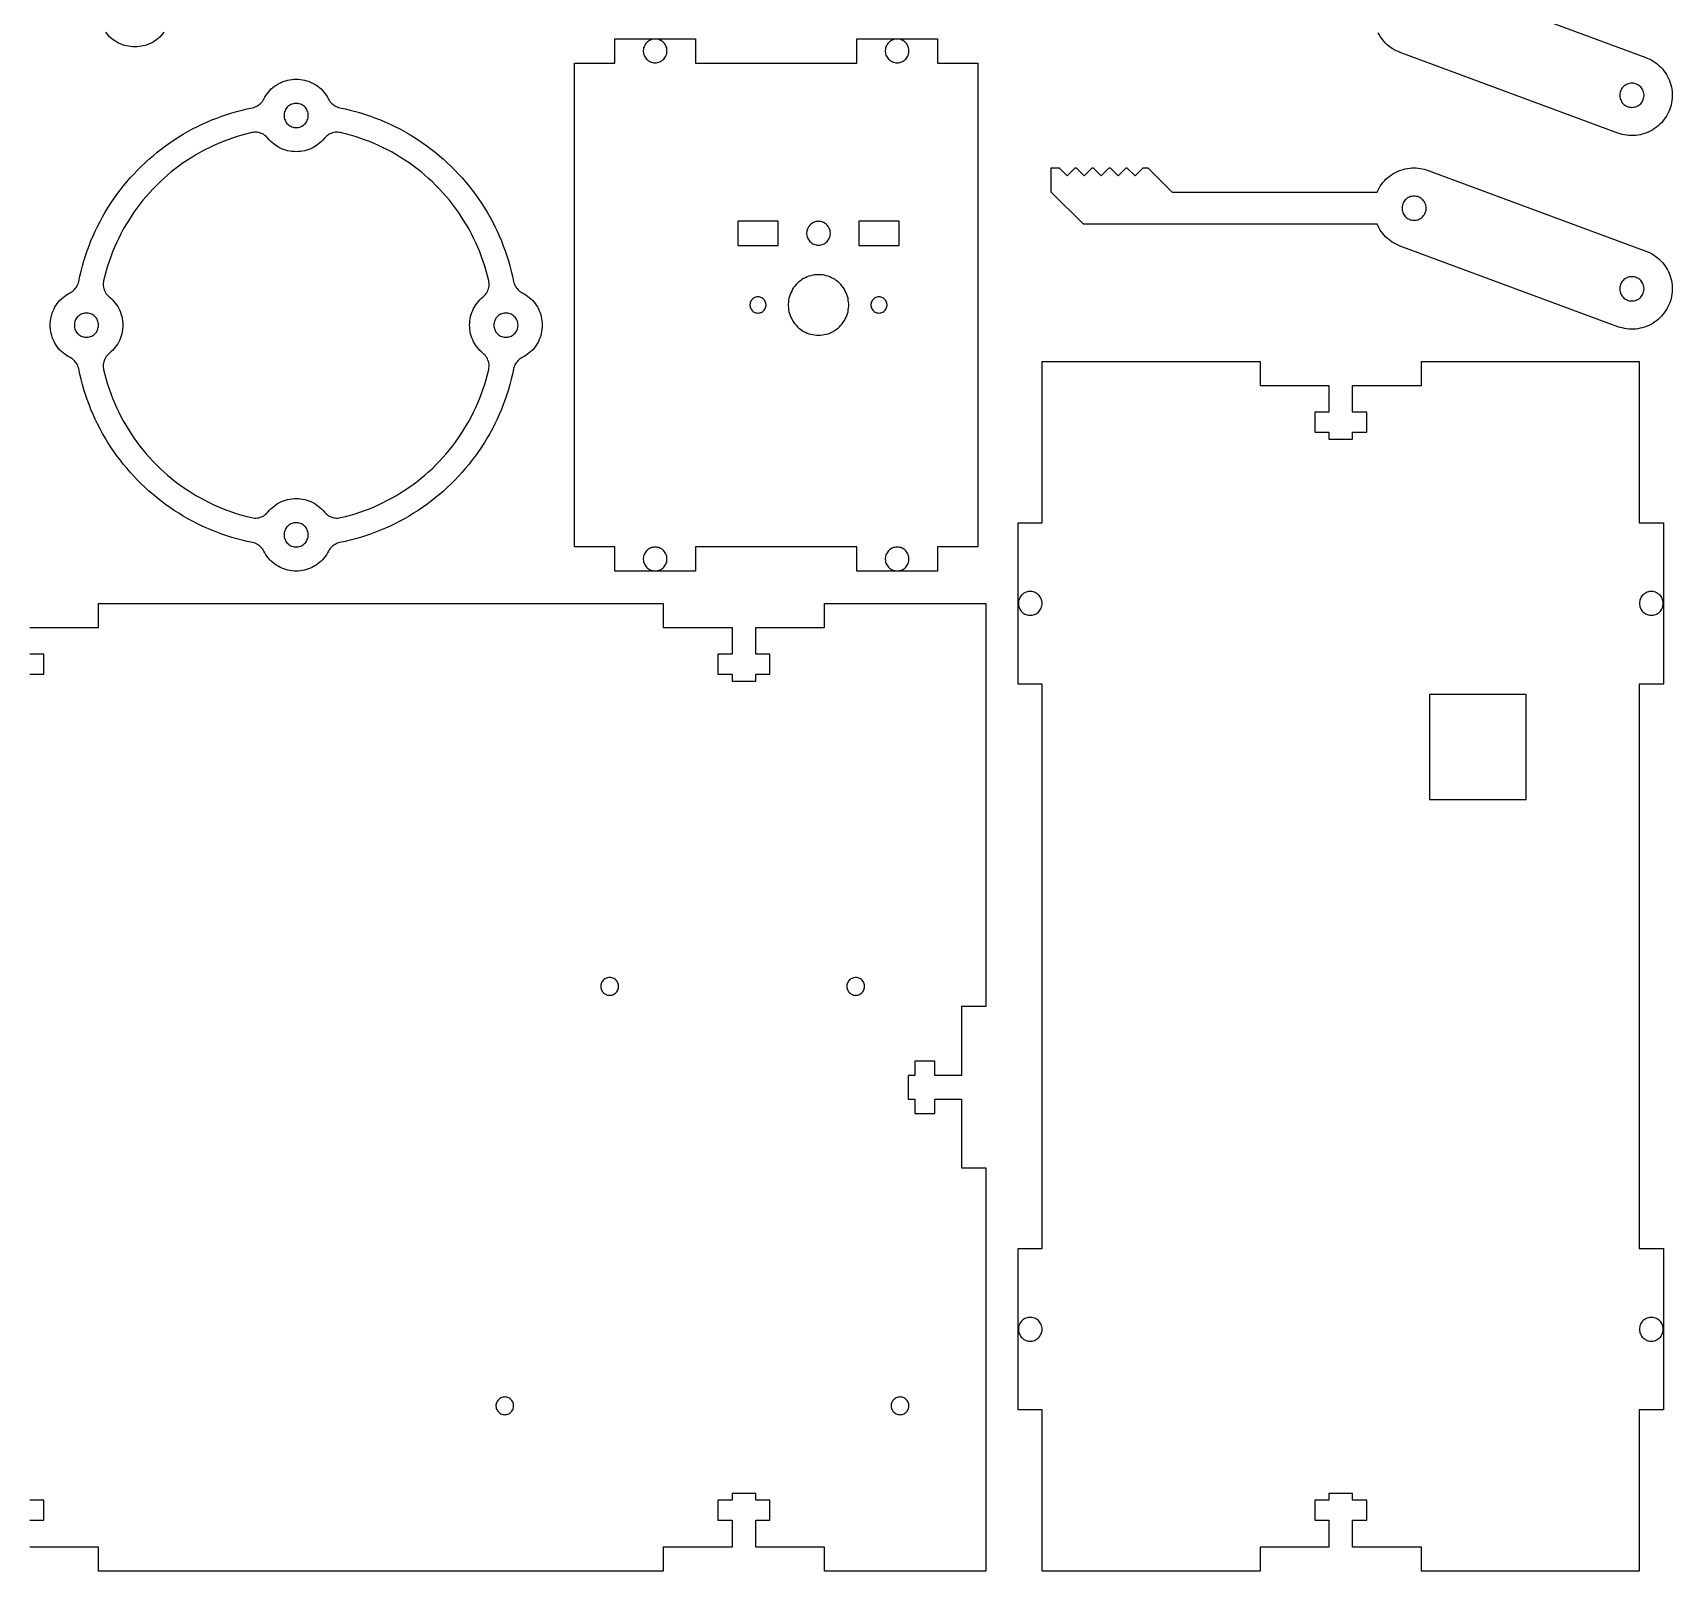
# Model space of a CAD drawing. Header units: millimetres. Extents: x 2 to 391, y 2 to 393.
# Drawn here: x 187.8 to 391.1, y 2 to 192.7 of the extents above; entities that cross this region are included whole.
import ezdxf

# ---------------------------------------------------------------- set-up
doc = ezdxf.new("R2010")
doc.units = ezdxf.units.MM
doc.layers.add('CORTE', color=7, linetype='Continuous')

msp = doc.modelspace()

# ---------------------------------------------------------------- linework, layer by layer
at = {"layer": 'CORTE'}
for points in [[(360.82, 199.69), (387.82, 189.69), (388.08, 189.58), (388.34, 189.46), (388.59, 189.33), (388.82, 189.18), (389.05, 189.02), (389.28, 188.85), (389.49, 188.67), (389.69, 188.47), (389.88, 188.26), (390.05, 188.04), (390.22, 187.82), (390.37, 187.58), (390.51, 187.34), (390.63, 187.09), (390.74, 186.83), (390.84, 186.56), (390.92, 186.3), (390.98, 186.02), (391.03, 185.75), (391.07, 185.47), (391.08, 185.19), (391.09, 184.91), (391.07, 184.63), (391.05, 184.35), (391, 184.07), (390.94, 183.8), (390.87, 183.53), (390.78, 183.26), (390.67, 183), (390.55, 182.75), (390.42, 182.5), (390.27, 182.26), (390.11, 182.03), (389.94, 181.81), (389.76, 181.6), (389.56, 181.4), (389.35, 181.21), (389.13, 181.03), (388.91, 180.87), (388.67, 180.72), (388.43, 180.58), (388.18, 180.45), (387.92, 180.35), (387.65, 180.25), (387.38, 180.17), (387.11, 180.1), (386.84, 180.05), (386.56, 180.02), (386.28, 180), (386, 180), (385.72, 180.01), (385.44, 180.04), (385.16, 180.08), (384.89, 180.14), (384.62, 180.22), (384.35, 180.31), (357.35, 190.31), (357.1, 190.41), (356.86, 190.52), (356.62, 190.65), (356.39, 190.79), (356.17, 190.94), (355.96, 191.1), (355.75, 191.27), (355.56, 191.46), (355.37, 191.65), (355.2, 191.86), (355.04, 192.07), (354.88, 192.29), (354.75, 192.52), (354.62, 192.76)], [(204.11, 192.81), (203.94, 192.6), (203.77, 192.41), (203.59, 192.22), (203.39, 192.05), (203.19, 191.89), (202.97, 191.74), (202.75, 191.6), (202.52, 191.48), (202.28, 191.37), (202.04, 191.27), (201.79, 191.19), (201.54, 191.12), (201.28, 191.07), (201.02, 191.03), (200.76, 191.01), (200.5, 191), (200.24, 191.01), (199.98, 191.03), (199.72, 191.07), (199.46, 191.12), (199.21, 191.19), (198.96, 191.27), (198.72, 191.37), (198.48, 191.48), (198.25, 191.6), (198.03, 191.74), (197.81, 191.89), (197.61, 192.05), (197.41, 192.22), (197.23, 192.41), (197.06, 192.6), (196.89, 192.81)], [(187.47, 119), (196, 119), (196, 122), (266, 122), (266, 119), (274.53, 119), (274.53, 115.69), (272.77, 115.69), (272.77, 113.21), (274.53, 113.21), (274.53, 112.37), (277.47, 112.37), (277.47, 113.21), (279.23, 113.21), (279.23, 115.69), (277.47, 115.69), (277.47, 119), (286, 119), (286, 122), (306, 122), (306, 72), (303, 72), (303, 63.47), (299.69, 63.47), (299.69, 65.23), (297.21, 65.23), (297.21, 63.47), (296.37, 63.47), (296.37, 60.53), (297.21, 60.53), (297.21, 58.77), (299.69, 58.77), (299.69, 60.53), (303, 60.53), (303, 52), (306, 52), (306, 2), (286, 2), (286, 5), (277.47, 5), (277.47, 8.31), (279.23, 8.31), (279.23, 10.79), (277.47, 10.79), (277.47, 11.63), (274.53, 11.63), (274.53, 10.79), (272.77, 10.79), (272.77, 8.31), (274.53, 8.31), (274.53, 5), (266, 5), (266, 2), (196, 2), (196, 5), (187.47, 5)], [(187.47, 113.21), (189.23, 113.21), (189.23, 115.69), (187.47, 115.69)], [(187.47, 8.31), (189.23, 8.31), (189.23, 10.79), (187.47, 10.79)]]:
    msp.add_lwpolyline(points, dxfattribs=at)
for points in [[(270, 129), (270, 126), (260, 126), (260, 129), (255, 129), (255, 189), (260, 189), (260, 192), (270, 192), (270, 189), (290, 189), (290, 192), (300, 192), (300, 189), (305, 189), (305, 129), (300, 129), (300, 126), (290, 126), (290, 129)], [(265, 191.97), (264.85, 191.97), (264.7, 191.94), (264.56, 191.91), (264.42, 191.85), (264.29, 191.79), (264.16, 191.71), (264.04, 191.62), (263.93, 191.51), (263.84, 191.4), (263.75, 191.28), (263.68, 191.15), (263.62, 191.01), (263.57, 190.87), (263.54, 190.72), (263.53, 190.57), (263.53, 190.43), (263.54, 190.28), (263.57, 190.13), (263.62, 189.99), (263.68, 189.85), (263.75, 189.72), (263.84, 189.6), (263.93, 189.49), (264.04, 189.38), (264.16, 189.29), (264.29, 189.21), (264.42, 189.15), (264.56, 189.09), (264.7, 189.06), (264.85, 189.03), (265, 189.03), (265.15, 189.03), (265.3, 189.06), (265.44, 189.09), (265.58, 189.15), (265.71, 189.21), (265.84, 189.29), (265.96, 189.38), (266.07, 189.49), (266.16, 189.6), (266.25, 189.72), (266.32, 189.85), (266.38, 189.99), (266.43, 190.13), (266.46, 190.28), (266.47, 190.43), (266.47, 190.57), (266.46, 190.72), (266.43, 190.87), (266.38, 191.01), (266.32, 191.15), (266.25, 191.28), (266.16, 191.4), (266.07, 191.51), (265.96, 191.62), (265.84, 191.71), (265.71, 191.79), (265.58, 191.85), (265.44, 191.91), (265.3, 191.94), (265.15, 191.97)], [(295, 191.97), (294.85, 191.97), (294.7, 191.94), (294.56, 191.91), (294.42, 191.85), (294.29, 191.79), (294.16, 191.71), (294.04, 191.62), (293.93, 191.51), (293.84, 191.4), (293.75, 191.28), (293.68, 191.15), (293.62, 191.01), (293.57, 190.87), (293.54, 190.72), (293.53, 190.57), (293.53, 190.43), (293.54, 190.28), (293.57, 190.13), (293.62, 189.99), (293.68, 189.85), (293.75, 189.72), (293.84, 189.6), (293.93, 189.49), (294.04, 189.38), (294.16, 189.29), (294.29, 189.21), (294.42, 189.15), (294.56, 189.09), (294.7, 189.06), (294.85, 189.03), (295, 189.03), (295.15, 189.03), (295.3, 189.06), (295.44, 189.09), (295.58, 189.15), (295.71, 189.21), (295.84, 189.29), (295.96, 189.38), (296.07, 189.49), (296.16, 189.6), (296.25, 189.72), (296.32, 189.85), (296.38, 189.99), (296.43, 190.13), (296.46, 190.28), (296.47, 190.43), (296.47, 190.57), (296.46, 190.72), (296.43, 190.87), (296.38, 191.01), (296.32, 191.15), (296.25, 191.28), (296.16, 191.4), (296.07, 191.51), (295.96, 191.62), (295.84, 191.71), (295.71, 191.79), (295.58, 191.85), (295.44, 191.91), (295.3, 191.94), (295.15, 191.97)], [(247.46, 151.09), (247.32, 150.44), (247.17, 149.8), (247, 149.16), (246.82, 148.53), (246.62, 147.9), (246.41, 147.28), (246.18, 146.66), (245.94, 146.05), (245.68, 145.44), (245.41, 144.84), (245.12, 144.25), (244.82, 143.66), (244.5, 143.08), (244.18, 142.51), (243.83, 141.95), (243.48, 141.39), (243.11, 140.85), (242.73, 140.31), (242.33, 139.78), (241.93, 139.26), (241.51, 138.75), (241.08, 138.25), (240.63, 137.77), (240.18, 137.29), (239.71, 136.82), (239.23, 136.37), (238.75, 135.92), (238.25, 135.49), (237.74, 135.07), (237.22, 134.67), (236.69, 134.27), (236.15, 133.89), (235.61, 133.52), (235.05, 133.17), (234.49, 132.82), (233.92, 132.5), (233.34, 132.18), (232.75, 131.88), (232.16, 131.59), (231.56, 131.32), (230.95, 131.06), (230.34, 130.82), (229.72, 130.59), (229.1, 130.38), (228.47, 130.18), (227.84, 130), (227.2, 129.83), (226.56, 129.68), (225.91, 129.54), (225.75, 129.5), (225.6, 129.45), (225.44, 129.38), (225.3, 129.3), (225.16, 129.22), (225.03, 129.12), (224.91, 129.01), (224.79, 128.89), (224.69, 128.76), (224.6, 128.62), (224.52, 128.48), (224.39, 128.25), (224.26, 128.02), (224.11, 127.81), (223.94, 127.6), (223.77, 127.41), (223.59, 127.22), (223.39, 127.05), (223.19, 126.89), (222.97, 126.74), (222.75, 126.6), (222.52, 126.48), (222.28, 126.37), (222.04, 126.27), (221.79, 126.19), (221.54, 126.12), (221.28, 126.07), (221.02, 126.03), (220.76, 126.01), (220.5, 126), (220.24, 126.01), (219.98, 126.03), (219.72, 126.07), (219.46, 126.12), (219.21, 126.19), (218.96, 126.27), (218.72, 126.37), (218.48, 126.48), (218.25, 126.6), (218.03, 126.74), (217.81, 126.89), (217.61, 127.05), (217.41, 127.22), (217.23, 127.41), (217.06, 127.6), (216.89, 127.81), (216.74, 128.02), (216.61, 128.25), (216.48, 128.48), (216.4, 128.62), (216.31, 128.76), (216.21, 128.89), (216.09, 129.01), (215.97, 129.12), (215.84, 129.22), (215.7, 129.3), (215.56, 129.38), (215.4, 129.45), (215.25, 129.5), (215.09, 129.54), (214.44, 129.68), (213.8, 129.83), (213.16, 130), (212.53, 130.18), (211.9, 130.38), (211.28, 130.59), (210.66, 130.82), (210.05, 131.06), (209.44, 131.32), (208.84, 131.59), (208.25, 131.88), (207.66, 132.18), (207.08, 132.5), (206.51, 132.82), (205.95, 133.17), (205.39, 133.52), (204.85, 133.89), (204.31, 134.27), (203.78, 134.67), (203.26, 135.07), (202.75, 135.49), (202.25, 135.92), (201.77, 136.37), (201.29, 136.82), (200.82, 137.29), (200.37, 137.77), (199.92, 138.25), (199.49, 138.75), (199.07, 139.26), (198.67, 139.78), (198.27, 140.31), (197.89, 140.85), (197.52, 141.39), (197.17, 141.95), (196.82, 142.51), (196.5, 143.08), (196.18, 143.66), (195.88, 144.25), (195.59, 144.84), (195.32, 145.44), (195.06, 146.05), (194.82, 146.66), (194.59, 147.28), (194.38, 147.9), (194.18, 148.53), (194, 149.16), (193.83, 149.8), (193.68, 150.44), (193.54, 151.09), (193.5, 151.25), (193.45, 151.4), (193.38, 151.56), (193.3, 151.7), (193.22, 151.84), (193.12, 151.97), (193.01, 152.09), (192.89, 152.21), (192.76, 152.31), (192.62, 152.4), (192.48, 152.48), (192.25, 152.61), (192.02, 152.74), (191.81, 152.89), (191.6, 153.06), (191.41, 153.23), (191.22, 153.41), (191.05, 153.61), (190.89, 153.81), (190.74, 154.03), (190.6, 154.25), (190.48, 154.48), (190.37, 154.72), (190.27, 154.96), (190.19, 155.21), (190.12, 155.46), (190.07, 155.72), (190.03, 155.98), (190.01, 156.24), (190, 156.5), (190.01, 156.76), (190.03, 157.02), (190.07, 157.28), (190.12, 157.54), (190.19, 157.79), (190.27, 158.04), (190.37, 158.28), (190.48, 158.52), (190.6, 158.75), (190.74, 158.97), (190.89, 159.19), (191.05, 159.39), (191.22, 159.59), (191.41, 159.77), (191.6, 159.94), (191.81, 160.11), (192.02, 160.26), (192.25, 160.39), (192.48, 160.52), (192.62, 160.6), (192.76, 160.69), (192.89, 160.79), (193.01, 160.91), (193.12, 161.03), (193.22, 161.16), (193.3, 161.3), (193.38, 161.44), (193.45, 161.6), (193.5, 161.75), (193.54, 161.91), (193.68, 162.56), (193.83, 163.2), (194, 163.84), (194.18, 164.47), (194.38, 165.1), (194.59, 165.72), (194.82, 166.34), (195.06, 166.95), (195.32, 167.56), (195.59, 168.16), (195.88, 168.75), (196.18, 169.34), (196.5, 169.92), (196.82, 170.49), (197.17, 171.05), (197.52, 171.61), (197.89, 172.15), (198.27, 172.69), (198.67, 173.22), (199.07, 173.74), (199.49, 174.25), (199.92, 174.75), (200.37, 175.23), (200.82, 175.71), (201.29, 176.18), (201.77, 176.63), (202.25, 177.08), (202.75, 177.51), (203.26, 177.93), (203.78, 178.33), (204.31, 178.73), (204.85, 179.11), (205.39, 179.48), (205.95, 179.83), (206.51, 180.18), (207.08, 180.5), (207.66, 180.82), (208.25, 181.12), (208.84, 181.41), (209.44, 181.68), (210.05, 181.94), (210.66, 182.18), (211.28, 182.41), (211.9, 182.62), (212.53, 182.82), (213.16, 183), (213.8, 183.17), (214.44, 183.32), (215.09, 183.46), (215.25, 183.5), (215.4, 183.55), (215.56, 183.62), (215.7, 183.7), (215.84, 183.78), (215.97, 183.88), (216.09, 183.99), (216.21, 184.11), (216.31, 184.24), (216.4, 184.38), (216.48, 184.52), (216.61, 184.75), (216.74, 184.98), (216.89, 185.19), (217.06, 185.4), (217.23, 185.59), (217.41, 185.78), (217.61, 185.95), (217.81, 186.11), (218.03, 186.26), (218.25, 186.4), (218.48, 186.52), (218.72, 186.63), (218.96, 186.73), (219.21, 186.81), (219.46, 186.88), (219.72, 186.93), (219.98, 186.97), (220.24, 186.99), (220.5, 187), (220.76, 186.99), (221.02, 186.97), (221.28, 186.93), (221.54, 186.88), (221.79, 186.81), (222.04, 186.73), (222.28, 186.63), (222.52, 186.52), (222.75, 186.4), (222.97, 186.26), (223.19, 186.11), (223.39, 185.95), (223.59, 185.78), (223.77, 185.59), (223.94, 185.4), (224.11, 185.19), (224.26, 184.98), (224.39, 184.75), (224.52, 184.52), (224.6, 184.38), (224.69, 184.24), (224.79, 184.11), (224.91, 183.99), (225.03, 183.88), (225.16, 183.78), (225.3, 183.7), (225.44, 183.62), (225.6, 183.55), (225.75, 183.5), (225.91, 183.46), (226.56, 183.32), (227.2, 183.17), (227.84, 183), (228.47, 182.82), (229.1, 182.62), (229.72, 182.41), (230.34, 182.18), (230.95, 181.94), (231.56, 181.68), (232.16, 181.41), (232.75, 181.12), (233.34, 180.82), (233.92, 180.5), (234.49, 180.18), (235.05, 179.83), (235.61, 179.48), (236.15, 179.11), (236.69, 178.73), (237.22, 178.33), (237.74, 177.93), (238.25, 177.51), (238.75, 177.08), (239.23, 176.63), (239.71, 176.18), (240.18, 175.71), (240.63, 175.23), (241.08, 174.75), (241.51, 174.25), (241.93, 173.74), (242.33, 173.22), (242.73, 172.69), (243.11, 172.15), (243.48, 171.61), (243.83, 171.05), (244.18, 170.49), (244.5, 169.92), (244.82, 169.34), (245.12, 168.75), (245.41, 168.16), (245.68, 167.56), (245.94, 166.95), (246.18, 166.34), (246.41, 165.72), (246.62, 165.1), (246.82, 164.47), (247, 163.84), (247.17, 163.2), (247.32, 162.56), (247.46, 161.91), (247.5, 161.75), (247.55, 161.6), (247.62, 161.44), (247.7, 161.3), (247.78, 161.16), (247.88, 161.03), (247.99, 160.91), (248.11, 160.79), (248.24, 160.69), (248.38, 160.6), (248.52, 160.52), (248.75, 160.39), (248.98, 160.26), (249.19, 160.11), (249.4, 159.94), (249.59, 159.77), (249.78, 159.59), (249.95, 159.39), (250.11, 159.19), (250.26, 158.97), (250.4, 158.75), (250.52, 158.52), (250.63, 158.28), (250.73, 158.04), (250.81, 157.79), (250.88, 157.54), (250.93, 157.28), (250.97, 157.02), (250.99, 156.76), (251, 156.5), (250.99, 156.24), (250.97, 155.98), (250.93, 155.72), (250.88, 155.46), (250.81, 155.21), (250.73, 154.96), (250.63, 154.72), (250.52, 154.48), (250.4, 154.25), (250.26, 154.03), (250.11, 153.81), (249.95, 153.61), (249.78, 153.41), (249.59, 153.23), (249.4, 153.06), (249.19, 152.89), (248.98, 152.74), (248.75, 152.61), (248.52, 152.48), (248.38, 152.4), (248.24, 152.31), (248.11, 152.21), (247.99, 152.09), (247.88, 151.97), (247.78, 151.84), (247.7, 151.7), (247.62, 151.56), (247.55, 151.4), (247.5, 151.25)], [(386.09, 183.5), (386.24, 183.51), (386.39, 183.53), (386.54, 183.57), (386.68, 183.62), (386.82, 183.69), (386.94, 183.77), (387.06, 183.86), (387.18, 183.96), (387.27, 184.08), (387.36, 184.2), (387.43, 184.34), (387.49, 184.48), (387.54, 184.62), (387.57, 184.77), (387.59, 184.92), (387.59, 185.07), (387.57, 185.23), (387.54, 185.37), (387.49, 185.52), (387.43, 185.66), (387.36, 185.79), (387.27, 185.92), (387.18, 186.03), (387.06, 186.14), (386.94, 186.23), (386.82, 186.31), (386.68, 186.38), (386.54, 186.43), (386.39, 186.47), (386.24, 186.49), (386.09, 186.5), (385.94, 186.49), (385.79, 186.47), (385.64, 186.43), (385.5, 186.38), (385.36, 186.31), (385.23, 186.23), (385.11, 186.14), (385, 186.03), (384.9, 185.92), (384.81, 185.79), (384.74, 185.66), (384.68, 185.52), (384.64, 185.37), (384.61, 185.23), (384.59, 185.07), (384.59, 184.92), (384.61, 184.77), (384.64, 184.62), (384.68, 184.48), (384.74, 184.34), (384.81, 184.2), (384.9, 184.08), (385, 183.96), (385.11, 183.86), (385.23, 183.77), (385.36, 183.69), (385.5, 183.62), (385.64, 183.57), (385.79, 183.53), (385.94, 183.51)], [(219, 182.5), (219.01, 182.35), (219.03, 182.2), (219.07, 182.05), (219.12, 181.91), (219.19, 181.77), (219.27, 181.64), (219.36, 181.52), (219.47, 181.41), (219.58, 181.31), (219.71, 181.23), (219.84, 181.15), (219.98, 181.09), (220.12, 181.05), (220.27, 181.02), (220.42, 181), (220.58, 181), (220.73, 181.02), (220.88, 181.05), (221.02, 181.09), (221.16, 181.15), (221.29, 181.23), (221.42, 181.31), (221.53, 181.41), (221.64, 181.52), (221.73, 181.64), (221.81, 181.77), (221.88, 181.91), (221.93, 182.05), (221.97, 182.2), (221.99, 182.35), (222, 182.5), (221.99, 182.65), (221.97, 182.8), (221.93, 182.95), (221.88, 183.09), (221.81, 183.23), (221.73, 183.36), (221.64, 183.48), (221.53, 183.59), (221.42, 183.69), (221.29, 183.77), (221.16, 183.85), (221.02, 183.91), (220.88, 183.95), (220.73, 183.98), (220.58, 184), (220.42, 184), (220.27, 183.98), (220.12, 183.95), (219.98, 183.91), (219.84, 183.85), (219.71, 183.77), (219.58, 183.69), (219.47, 183.59), (219.36, 183.48), (219.27, 183.36), (219.19, 183.23), (219.12, 183.09), (219.07, 182.95), (219.03, 182.8), (219.01, 182.65)], [(242, 156.5), (242.01, 156.77), (242.03, 157.03), (242.07, 157.3), (242.13, 157.56), (242.2, 157.82), (242.28, 158.07), (242.38, 158.32), (242.5, 158.56), (242.63, 158.8), (242.77, 159.02), (242.93, 159.24), (243.1, 159.45), (243.28, 159.64), (243.47, 159.83), (243.68, 160), (243.81, 160.12), (243.93, 160.24), (244.03, 160.38), (244.13, 160.52), (244.21, 160.67), (244.28, 160.83), (244.34, 160.99), (244.38, 161.16), (244.41, 161.33), (244.42, 161.5), (244.42, 161.67), (244.4, 161.84), (244.37, 162.01), (244.22, 162.62), (244.06, 163.22), (243.88, 163.81), (243.69, 164.4), (243.48, 164.99), (243.26, 165.57), (243.02, 166.15), (242.77, 166.71), (242.5, 167.28), (242.22, 167.83), (241.93, 168.38), (241.62, 168.92), (241.3, 169.45), (240.96, 169.97), (240.61, 170.49), (240.25, 171), (239.88, 171.49), (239.49, 171.98), (239.09, 172.46), (238.68, 172.92), (238.26, 173.38), (237.82, 173.82), (237.38, 174.26), (236.92, 174.68), (236.46, 175.09), (235.98, 175.49), (235.49, 175.88), (235, 176.25), (234.49, 176.61), (233.97, 176.96), (233.45, 177.3), (232.92, 177.62), (232.38, 177.93), (231.83, 178.22), (231.28, 178.5), (230.71, 178.77), (230.15, 179.02), (229.57, 179.26), (228.99, 179.48), (228.4, 179.69), (227.81, 179.88), (227.22, 180.06), (226.62, 180.22), (226.01, 180.37), (225.84, 180.4), (225.67, 180.42), (225.5, 180.42), (225.33, 180.41), (225.16, 180.38), (224.99, 180.34), (224.83, 180.28), (224.67, 180.21), (224.52, 180.13), (224.38, 180.03), (224.24, 179.93), (224.12, 179.81), (224, 179.68), (223.83, 179.47), (223.64, 179.28), (223.45, 179.1), (223.24, 178.93), (223.02, 178.77), (222.8, 178.63), (222.56, 178.5), (222.32, 178.38), (222.07, 178.28), (221.82, 178.2), (221.56, 178.13), (221.3, 178.07), (221.03, 178.03), (220.77, 178.01), (220.5, 178), (220.23, 178.01), (219.97, 178.03), (219.7, 178.07), (219.44, 178.13), (219.18, 178.2), (218.93, 178.28), (218.68, 178.38), (218.44, 178.5), (218.2, 178.63), (217.98, 178.77), (217.76, 178.93), (217.55, 179.1), (217.36, 179.28), (217.17, 179.47), (217, 179.68), (216.88, 179.81), (216.76, 179.93), (216.62, 180.03), (216.48, 180.13), (216.33, 180.21), (216.17, 180.28), (216.01, 180.34), (215.84, 180.38), (215.67, 180.41), (215.5, 180.42), (215.33, 180.42), (215.16, 180.4), (214.99, 180.37), (214.38, 180.22), (213.78, 180.06), (213.19, 179.88), (212.6, 179.69), (212.01, 179.48), (211.43, 179.26), (210.85, 179.02), (210.29, 178.77), (209.72, 178.5), (209.17, 178.22), (208.62, 177.93), (208.08, 177.62), (207.55, 177.3), (207.03, 176.96), (206.51, 176.61), (206, 176.25), (205.51, 175.88), (205.02, 175.49), (204.54, 175.09), (204.08, 174.68), (203.62, 174.26), (203.18, 173.82), (202.74, 173.38), (202.32, 172.92), (201.91, 172.46), (201.51, 171.98), (201.12, 171.49), (200.75, 171), (200.39, 170.49), (200.04, 169.97), (199.7, 169.45), (199.38, 168.92), (199.07, 168.38), (198.78, 167.83), (198.5, 167.28), (198.23, 166.71), (197.98, 166.15), (197.74, 165.57), (197.52, 164.99), (197.31, 164.4), (197.12, 163.81), (196.94, 163.22), (196.78, 162.62), (196.63, 162.01), (196.6, 161.86), (196.58, 161.71), (196.58, 161.56), (196.58, 161.38), (196.61, 161.21), (196.65, 161.03), (196.7, 160.86), (196.77, 160.7), (196.86, 160.54), (196.95, 160.39), (197.07, 160.25), (197.19, 160.12), (197.32, 160), (197.53, 159.83), (197.72, 159.64), (197.9, 159.45), (198.07, 159.24), (198.23, 159.02), (198.37, 158.8), (198.5, 158.56), (198.62, 158.32), (198.72, 158.07), (198.8, 157.82), (198.87, 157.56), (198.93, 157.3), (198.97, 157.03), (198.99, 156.77), (199, 156.5), (198.99, 156.23), (198.97, 155.97), (198.93, 155.7), (198.87, 155.44), (198.8, 155.18), (198.72, 154.93), (198.62, 154.68), (198.5, 154.44), (198.37, 154.2), (198.23, 153.98), (198.07, 153.76), (197.9, 153.55), (197.72, 153.36), (197.53, 153.17), (197.32, 153), (197.19, 152.88), (197.07, 152.75), (196.95, 152.61), (196.86, 152.46), (196.77, 152.3), (196.7, 152.14), (196.65, 151.97), (196.61, 151.79), (196.58, 151.62), (196.58, 151.44), (196.58, 151.29), (196.6, 151.14), (196.63, 150.99), (196.78, 150.38), (196.94, 149.78), (197.12, 149.19), (197.31, 148.6), (197.52, 148.01), (197.74, 147.43), (197.98, 146.85), (198.23, 146.29), (198.5, 145.72), (198.78, 145.17), (199.07, 144.62), (199.38, 144.08), (199.7, 143.55), (200.04, 143.03), (200.39, 142.51), (200.75, 142), (201.12, 141.51), (201.51, 141.02), (201.91, 140.54), (202.32, 140.08), (202.74, 139.62), (203.18, 139.18), (203.62, 138.74), (204.08, 138.32), (204.54, 137.91), (205.02, 137.51), (205.51, 137.12), (206, 136.75), (206.51, 136.39), (207.03, 136.04), (207.55, 135.7), (208.08, 135.38), (208.62, 135.07), (209.17, 134.78), (209.72, 134.5), (210.29, 134.23), (210.85, 133.98), (211.43, 133.74), (212.01, 133.52), (212.6, 133.31), (213.19, 133.12), (213.78, 132.94), (214.38, 132.78), (214.99, 132.63), (215.16, 132.6), (215.33, 132.58), (215.5, 132.58), (215.67, 132.59), (215.84, 132.62), (216.01, 132.66), (216.17, 132.72), (216.33, 132.79), (216.48, 132.87), (216.62, 132.97), (216.76, 133.07), (216.88, 133.19), (217, 133.32), (217.17, 133.53), (217.36, 133.72), (217.55, 133.9), (217.76, 134.07), (217.98, 134.23), (218.2, 134.37), (218.44, 134.5), (218.68, 134.62), (218.93, 134.72), (219.18, 134.8), (219.44, 134.87), (219.7, 134.93), (219.97, 134.97), (220.23, 134.99), (220.5, 135), (220.77, 134.99), (221.03, 134.97), (221.3, 134.93), (221.56, 134.87), (221.82, 134.8), (222.07, 134.72), (222.32, 134.62), (222.56, 134.5), (222.8, 134.37), (223.02, 134.23), (223.24, 134.07), (223.45, 133.9), (223.64, 133.72), (223.83, 133.53), (224, 133.32), (224.12, 133.19), (224.24, 133.07), (224.38, 132.97), (224.52, 132.87), (224.67, 132.79), (224.83, 132.72), (224.99, 132.66), (225.16, 132.62), (225.33, 132.59), (225.5, 132.58), (225.67, 132.58), (225.84, 132.6), (226.01, 132.63), (226.62, 132.78), (227.22, 132.94), (227.81, 133.12), (228.4, 133.31), (228.99, 133.52), (229.57, 133.74), (230.15, 133.98), (230.71, 134.23), (231.28, 134.5), (231.83, 134.78), (232.38, 135.07), (232.92, 135.38), (233.45, 135.7), (233.97, 136.04), (234.49, 136.39), (235, 136.75), (235.49, 137.12), (235.98, 137.51), (236.46, 137.91), (236.92, 138.32), (237.38, 138.74), (237.82, 139.18), (238.26, 139.62), (238.68, 140.08), (239.09, 140.54), (239.49, 141.02), (239.88, 141.51), (240.25, 142), (240.61, 142.51), (240.96, 143.03), (241.3, 143.55), (241.62, 144.08), (241.93, 144.62), (242.22, 145.17), (242.5, 145.72), (242.77, 146.29), (243.02, 146.85), (243.26, 147.43), (243.48, 148.01), (243.69, 148.6), (243.88, 149.19), (244.06, 149.78), (244.22, 150.38), (244.37, 150.99), (244.4, 151.16), (244.42, 151.33), (244.42, 151.5), (244.41, 151.67), (244.38, 151.84), (244.34, 152.01), (244.28, 152.17), (244.21, 152.33), (244.13, 152.48), (244.03, 152.62), (243.93, 152.76), (243.81, 152.88), (243.68, 153), (243.47, 153.17), (243.28, 153.36), (243.1, 153.55), (242.93, 153.76), (242.77, 153.98), (242.63, 154.2), (242.5, 154.44), (242.38, 154.68), (242.28, 154.93), (242.2, 155.18), (242.13, 155.44), (242.07, 155.7), (242.03, 155.97), (242.01, 156.23)], [(325.49, 176), (326.09, 176), (329.09, 173), (354.51, 173), (354.62, 173.25), (354.75, 173.49), (354.9, 173.73), (355.05, 173.95), (355.22, 174.17), (355.4, 174.38), (355.6, 174.58), (355.8, 174.77), (356.01, 174.94), (356.23, 175.11), (356.47, 175.26), (356.7, 175.39), (356.95, 175.52), (357.2, 175.63), (357.46, 175.73), (357.73, 175.81), (357.99, 175.88), (358.26, 175.93), (358.54, 175.97), (358.81, 175.99), (359.09, 176), (359.34, 175.99), (359.59, 175.97), (359.85, 175.94), (360.09, 175.9), (360.34, 175.84), (360.58, 175.77), (360.82, 175.69), (387.82, 165.69), (388.08, 165.58), (388.34, 165.46), (388.59, 165.33), (388.82, 165.18), (389.05, 165.02), (389.28, 164.85), (389.49, 164.67), (389.69, 164.47), (389.88, 164.26), (390.05, 164.05), (390.22, 163.82), (390.37, 163.58), (390.51, 163.34), (390.63, 163.09), (390.74, 162.83), (390.84, 162.56), (390.92, 162.3), (390.98, 162.02), (391.03, 161.75), (391.07, 161.47), (391.08, 161.19), (391.09, 160.91), (391.07, 160.63), (391.05, 160.35), (391, 160.07), (390.94, 159.8), (390.87, 159.53), (390.78, 159.26), (390.67, 159), (390.55, 158.75), (390.42, 158.5), (390.27, 158.26), (390.11, 158.03), (389.94, 157.81), (389.76, 157.6), (389.56, 157.4), (389.35, 157.21), (389.13, 157.03), (388.91, 156.87), (388.67, 156.72), (388.43, 156.58), (388.18, 156.46), (387.92, 156.35), (387.65, 156.25), (387.38, 156.17), (387.11, 156.11), (386.84, 156.06), (386.56, 156.02), (386.28, 156), (386, 156), (385.72, 156.01), (385.44, 156.04), (385.16, 156.09), (384.89, 156.15), (384.62, 156.22), (384.35, 156.31), (357.35, 166.31), (357.1, 166.41), (356.86, 166.52), (356.62, 166.65), (356.39, 166.79), (356.17, 166.94), (355.96, 167.1), (355.75, 167.27), (355.56, 167.46), (355.37, 167.65), (355.2, 167.86), (355.04, 168.07), (354.88, 168.29), (354.75, 168.52), (354.62, 168.76), (354.51, 169), (318.09, 169), (314.09, 173), (314.09, 176), (315.09, 176), (316.09, 175), (317.09, 176), (317.19, 176), (318.19, 175), (319.19, 176), (319.29, 176), (320.29, 175), (321.29, 176), (321.39, 176), (322.39, 175), (323.39, 176), (323.49, 176), (324.49, 175)], [(359.09, 172.5), (358.94, 172.49), (358.79, 172.47), (358.64, 172.43), (358.5, 172.38), (358.36, 172.31), (358.23, 172.23), (358.11, 172.14), (358, 172.03), (357.9, 171.92), (357.81, 171.79), (357.74, 171.66), (357.68, 171.52), (357.64, 171.38), (357.61, 171.23), (357.59, 171.08), (357.59, 170.92), (357.61, 170.77), (357.64, 170.62), (357.68, 170.48), (357.74, 170.34), (357.81, 170.21), (357.9, 170.08), (358, 169.97), (358.11, 169.86), (358.23, 169.77), (358.36, 169.69), (358.5, 169.62), (358.64, 169.57), (358.79, 169.53), (358.94, 169.51), (359.09, 169.5), (359.24, 169.51), (359.39, 169.53), (359.54, 169.57), (359.68, 169.62), (359.82, 169.69), (359.94, 169.77), (360.06, 169.86), (360.18, 169.97), (360.27, 170.08), (360.36, 170.21), (360.43, 170.34), (360.49, 170.48), (360.54, 170.62), (360.57, 170.77), (360.59, 170.92), (360.59, 171.08), (360.57, 171.23), (360.54, 171.38), (360.49, 171.52), (360.43, 171.66), (360.36, 171.79), (360.27, 171.92), (360.18, 172.03), (360.06, 172.14), (359.94, 172.23), (359.82, 172.31), (359.68, 172.38), (359.54, 172.43), (359.39, 172.47), (359.24, 172.49)], [(275.25, 166.39), (280.25, 166.39), (280.25, 169.39), (275.25, 169.39)], [(285.25, 169.36), (285.1, 169.36), (284.95, 169.33), (284.81, 169.3), (284.67, 169.24), (284.54, 169.18), (284.41, 169.1), (284.29, 169.01), (284.18, 168.9), (284.09, 168.79), (284, 168.67), (283.93, 168.54), (283.87, 168.4), (283.82, 168.26), (283.79, 168.11), (283.78, 167.96), (283.78, 167.82), (283.79, 167.67), (283.82, 167.52), (283.87, 167.38), (283.93, 167.24), (284, 167.11), (284.09, 166.99), (284.18, 166.88), (284.29, 166.77), (284.41, 166.68), (284.54, 166.6), (284.67, 166.54), (284.81, 166.48), (284.95, 166.45), (285.1, 166.42), (285.25, 166.42), (285.4, 166.42), (285.55, 166.45), (285.69, 166.48), (285.83, 166.54), (285.96, 166.6), (286.09, 166.68), (286.21, 166.77), (286.32, 166.88), (286.41, 166.99), (286.5, 167.11), (286.57, 167.24), (286.63, 167.38), (286.68, 167.52), (286.71, 167.67), (286.72, 167.82), (286.72, 167.96), (286.71, 168.11), (286.68, 168.26), (286.63, 168.4), (286.57, 168.54), (286.5, 168.67), (286.41, 168.79), (286.32, 168.9), (286.21, 169.01), (286.09, 169.1), (285.96, 169.18), (285.83, 169.24), (285.69, 169.3), (285.55, 169.33), (285.4, 169.36)], [(295.25, 166.39), (295.25, 169.39), (290.25, 169.39), (290.25, 166.39)], [(285.25, 155.25), (285.49, 155.26), (285.73, 155.28), (285.97, 155.32), (286.2, 155.37), (286.43, 155.44), (286.66, 155.52), (286.88, 155.62), (287.09, 155.73), (287.3, 155.86), (287.49, 155.99), (287.68, 156.14), (287.86, 156.31), (288.03, 156.48), (288.18, 156.66), (288.33, 156.85), (288.46, 157.06), (288.57, 157.27), (288.68, 157.48), (288.77, 157.7), (288.85, 157.93), (288.91, 158.17), (288.95, 158.4), (288.98, 158.64), (289, 158.88), (289, 159.12), (288.98, 159.36), (288.95, 159.6), (288.91, 159.83), (288.85, 160.07), (288.77, 160.3), (288.68, 160.52), (288.57, 160.73), (288.46, 160.94), (288.33, 161.15), (288.18, 161.34), (288.03, 161.52), (287.86, 161.69), (287.68, 161.86), (287.49, 162.01), (287.3, 162.14), (287.09, 162.27), (286.88, 162.38), (286.66, 162.48), (286.43, 162.56), (286.2, 162.63), (285.97, 162.68), (285.73, 162.72), (285.49, 162.74), (285.25, 162.75), (285.01, 162.74), (284.77, 162.72), (284.53, 162.68), (284.3, 162.63), (284.07, 162.56), (283.84, 162.48), (283.62, 162.38), (283.41, 162.27), (283.2, 162.14), (283.01, 162.01), (282.82, 161.86), (282.64, 161.69), (282.47, 161.52), (282.32, 161.34), (282.17, 161.15), (282.04, 160.94), (281.93, 160.73), (281.82, 160.52), (281.73, 160.3), (281.65, 160.07), (281.59, 159.83), (281.55, 159.6), (281.52, 159.36), (281.5, 159.12), (281.5, 158.88), (281.52, 158.64), (281.55, 158.4), (281.59, 158.17), (281.65, 157.93), (281.73, 157.7), (281.82, 157.48), (281.93, 157.27), (282.04, 157.06), (282.17, 156.85), (282.32, 156.66), (282.47, 156.48), (282.64, 156.31), (282.82, 156.14), (283.01, 155.99), (283.2, 155.86), (283.41, 155.73), (283.62, 155.62), (283.84, 155.52), (284.07, 155.44), (284.3, 155.37), (284.53, 155.32), (284.77, 155.28), (285.01, 155.26)], [(386.09, 159.5), (386.24, 159.51), (386.39, 159.53), (386.54, 159.57), (386.68, 159.62), (386.82, 159.69), (386.94, 159.77), (387.06, 159.86), (387.18, 159.97), (387.27, 160.08), (387.36, 160.21), (387.43, 160.34), (387.49, 160.48), (387.54, 160.62), (387.57, 160.77), (387.59, 160.92), (387.59, 161.08), (387.57, 161.23), (387.54, 161.38), (387.49, 161.52), (387.43, 161.66), (387.36, 161.79), (387.27, 161.92), (387.18, 162.03), (387.06, 162.14), (386.94, 162.23), (386.82, 162.31), (386.68, 162.38), (386.54, 162.43), (386.39, 162.47), (386.24, 162.49), (386.09, 162.5), (385.94, 162.49), (385.79, 162.47), (385.64, 162.43), (385.5, 162.38), (385.36, 162.31), (385.23, 162.23), (385.11, 162.14), (385, 162.03), (384.9, 161.92), (384.81, 161.79), (384.74, 161.66), (384.68, 161.52), (384.64, 161.38), (384.61, 161.23), (384.59, 161.08), (384.59, 160.92), (384.61, 160.77), (384.64, 160.62), (384.68, 160.48), (384.74, 160.34), (384.81, 160.21), (384.9, 160.08), (385, 159.97), (385.11, 159.86), (385.23, 159.77), (385.36, 159.69), (385.5, 159.62), (385.64, 159.57), (385.79, 159.53), (385.94, 159.51)], [(277.75, 158), (277.88, 158.01), (278, 158.03), (278.12, 158.07), (278.23, 158.12), (278.34, 158.19), (278.43, 158.27), (278.52, 158.36), (278.59, 158.46), (278.65, 158.57), (278.7, 158.69), (278.73, 158.81), (278.75, 158.94), (278.75, 159.06), (278.73, 159.19), (278.7, 159.31), (278.65, 159.43), (278.59, 159.54), (278.52, 159.64), (278.43, 159.73), (278.34, 159.81), (278.23, 159.88), (278.12, 159.93), (278, 159.97), (277.88, 159.99), (277.75, 160), (277.62, 159.99), (277.5, 159.97), (277.38, 159.93), (277.27, 159.88), (277.16, 159.81), (277.07, 159.73), (276.98, 159.64), (276.91, 159.54), (276.85, 159.43), (276.8, 159.31), (276.77, 159.19), (276.75, 159.06), (276.75, 158.94), (276.77, 158.81), (276.8, 158.69), (276.85, 158.57), (276.91, 158.46), (276.98, 158.36), (277.07, 158.27), (277.16, 158.19), (277.27, 158.12), (277.38, 158.07), (277.5, 158.03), (277.62, 158.01)], [(292.75, 158), (292.88, 158.01), (293, 158.03), (293.12, 158.07), (293.23, 158.12), (293.34, 158.19), (293.43, 158.27), (293.52, 158.36), (293.59, 158.46), (293.65, 158.57), (293.7, 158.69), (293.73, 158.81), (293.75, 158.94), (293.75, 159.06), (293.73, 159.19), (293.7, 159.31), (293.65, 159.43), (293.59, 159.54), (293.52, 159.64), (293.43, 159.73), (293.34, 159.81), (293.23, 159.88), (293.12, 159.93), (293, 159.97), (292.88, 159.99), (292.75, 160), (292.62, 159.99), (292.5, 159.97), (292.38, 159.93), (292.27, 159.88), (292.16, 159.81), (292.07, 159.73), (291.98, 159.64), (291.91, 159.54), (291.85, 159.43), (291.8, 159.31), (291.77, 159.19), (291.75, 159.06), (291.75, 158.94), (291.77, 158.81), (291.8, 158.69), (291.85, 158.57), (291.91, 158.46), (291.98, 158.36), (292.07, 158.27), (292.16, 158.19), (292.27, 158.12), (292.38, 158.07), (292.5, 158.03), (292.62, 158.01)], [(193, 156.5), (193.01, 156.35), (193.03, 156.2), (193.07, 156.05), (193.12, 155.91), (193.19, 155.77), (193.27, 155.64), (193.36, 155.52), (193.47, 155.41), (193.58, 155.31), (193.71, 155.23), (193.84, 155.15), (193.98, 155.09), (194.12, 155.05), (194.27, 155.02), (194.42, 155), (194.58, 155), (194.73, 155.02), (194.88, 155.05), (195.02, 155.09), (195.16, 155.15), (195.29, 155.23), (195.42, 155.31), (195.53, 155.41), (195.64, 155.52), (195.73, 155.64), (195.81, 155.77), (195.88, 155.91), (195.93, 156.05), (195.97, 156.2), (195.99, 156.35), (196, 156.5), (195.99, 156.65), (195.97, 156.8), (195.93, 156.95), (195.88, 157.09), (195.81, 157.23), (195.73, 157.36), (195.64, 157.48), (195.53, 157.59), (195.42, 157.69), (195.29, 157.77), (195.16, 157.85), (195.02, 157.91), (194.88, 157.95), (194.73, 157.98), (194.58, 158), (194.42, 158), (194.27, 157.98), (194.12, 157.95), (193.98, 157.91), (193.84, 157.85), (193.71, 157.77), (193.58, 157.69), (193.47, 157.59), (193.36, 157.48), (193.27, 157.36), (193.19, 157.23), (193.12, 157.09), (193.07, 156.95), (193.03, 156.8), (193.01, 156.65)], [(245, 156.5), (245.01, 156.35), (245.03, 156.2), (245.07, 156.05), (245.12, 155.91), (245.19, 155.77), (245.27, 155.64), (245.36, 155.52), (245.47, 155.41), (245.58, 155.31), (245.71, 155.23), (245.84, 155.15), (245.98, 155.09), (246.12, 155.05), (246.27, 155.02), (246.42, 155), (246.58, 155), (246.73, 155.02), (246.88, 155.05), (247.02, 155.09), (247.16, 155.15), (247.29, 155.23), (247.42, 155.31), (247.53, 155.41), (247.64, 155.52), (247.73, 155.64), (247.81, 155.77), (247.88, 155.91), (247.93, 156.05), (247.97, 156.2), (247.99, 156.35), (248, 156.5), (247.99, 156.65), (247.97, 156.8), (247.93, 156.95), (247.88, 157.09), (247.81, 157.23), (247.73, 157.36), (247.64, 157.48), (247.53, 157.59), (247.42, 157.69), (247.29, 157.77), (247.16, 157.85), (247.02, 157.91), (246.88, 157.95), (246.73, 157.98), (246.58, 158), (246.42, 158), (246.27, 157.98), (246.12, 157.95), (245.98, 157.91), (245.84, 157.85), (245.71, 157.77), (245.58, 157.69), (245.47, 157.59), (245.36, 157.48), (245.27, 157.36), (245.19, 157.23), (245.12, 157.09), (245.07, 156.95), (245.03, 156.8), (245.01, 156.65)], [(351.47, 145.69), (351.47, 149), (360, 149), (360, 152), (387, 152), (387, 132), (390, 132), (390, 112), (387, 112), (387, 42), (390, 42), (390, 22), (387, 22), (387, 2), (360, 2), (360, 5), (351.47, 5), (351.47, 8.31), (353.23, 8.31), (353.23, 10.79), (351.47, 10.79), (351.47, 11.63), (348.53, 11.63), (348.53, 10.79), (346.77, 10.79), (346.77, 8.31), (348.53, 8.31), (348.53, 5), (340, 5), (340, 2), (313, 2), (313, 22), (310, 22), (310, 42), (313, 42), (313, 112), (310, 112), (310, 132), (313, 132), (313, 152), (340, 152), (340, 149), (348.53, 149), (348.53, 145.69), (346.77, 145.69), (346.77, 143.21), (348.53, 143.21), (348.53, 142.37), (351.47, 142.37), (351.47, 143.21), (353.23, 143.21), (353.23, 145.69)], [(219, 130.5), (219.01, 130.35), (219.03, 130.2), (219.07, 130.05), (219.12, 129.91), (219.19, 129.77), (219.27, 129.64), (219.36, 129.52), (219.47, 129.41), (219.58, 129.31), (219.71, 129.23), (219.84, 129.15), (219.98, 129.09), (220.12, 129.05), (220.27, 129.02), (220.42, 129), (220.58, 129), (220.73, 129.02), (220.88, 129.05), (221.02, 129.09), (221.16, 129.15), (221.29, 129.23), (221.42, 129.31), (221.53, 129.41), (221.64, 129.52), (221.73, 129.64), (221.81, 129.77), (221.88, 129.91), (221.93, 130.05), (221.97, 130.2), (221.99, 130.35), (222, 130.5), (221.99, 130.65), (221.97, 130.8), (221.93, 130.95), (221.88, 131.09), (221.81, 131.23), (221.73, 131.36), (221.64, 131.48), (221.53, 131.59), (221.42, 131.69), (221.29, 131.77), (221.16, 131.85), (221.02, 131.91), (220.88, 131.95), (220.73, 131.98), (220.58, 132), (220.42, 132), (220.27, 131.98), (220.12, 131.95), (219.98, 131.91), (219.84, 131.85), (219.71, 131.77), (219.58, 131.69), (219.47, 131.59), (219.36, 131.48), (219.27, 131.36), (219.19, 131.23), (219.12, 131.09), (219.07, 130.95), (219.03, 130.8), (219.01, 130.65)], [(265, 128.97), (264.85, 128.97), (264.7, 128.94), (264.56, 128.91), (264.42, 128.85), (264.29, 128.79), (264.16, 128.71), (264.04, 128.62), (263.93, 128.51), (263.84, 128.4), (263.75, 128.28), (263.68, 128.15), (263.62, 128.01), (263.57, 127.87), (263.54, 127.72), (263.53, 127.57), (263.53, 127.43), (263.54, 127.28), (263.57, 127.13), (263.62, 126.99), (263.68, 126.85), (263.75, 126.72), (263.84, 126.6), (263.93, 126.49), (264.04, 126.38), (264.16, 126.29), (264.29, 126.21), (264.42, 126.15), (264.56, 126.09), (264.7, 126.06), (264.85, 126.03), (265, 126.03), (265.15, 126.03), (265.3, 126.06), (265.44, 126.09), (265.58, 126.15), (265.71, 126.21), (265.84, 126.29), (265.96, 126.38), (266.07, 126.49), (266.16, 126.6), (266.25, 126.72), (266.32, 126.85), (266.38, 126.99), (266.43, 127.13), (266.46, 127.28), (266.47, 127.43), (266.47, 127.57), (266.46, 127.72), (266.43, 127.87), (266.38, 128.01), (266.32, 128.15), (266.25, 128.28), (266.16, 128.4), (266.07, 128.51), (265.96, 128.62), (265.84, 128.71), (265.71, 128.79), (265.58, 128.85), (265.44, 128.91), (265.3, 128.94), (265.15, 128.97)], [(295, 128.97), (294.85, 128.97), (294.7, 128.94), (294.56, 128.91), (294.42, 128.85), (294.29, 128.79), (294.16, 128.71), (294.04, 128.62), (293.93, 128.51), (293.84, 128.4), (293.75, 128.28), (293.68, 128.15), (293.62, 128.01), (293.57, 127.87), (293.54, 127.72), (293.53, 127.57), (293.53, 127.43), (293.54, 127.28), (293.57, 127.13), (293.62, 126.99), (293.68, 126.85), (293.75, 126.72), (293.84, 126.6), (293.93, 126.49), (294.04, 126.38), (294.16, 126.29), (294.29, 126.21), (294.42, 126.15), (294.56, 126.09), (294.7, 126.06), (294.85, 126.03), (295, 126.03), (295.15, 126.03), (295.3, 126.06), (295.44, 126.09), (295.58, 126.15), (295.71, 126.21), (295.84, 126.29), (295.96, 126.38), (296.07, 126.49), (296.16, 126.6), (296.25, 126.72), (296.32, 126.85), (296.38, 126.99), (296.43, 127.13), (296.46, 127.28), (296.47, 127.43), (296.47, 127.57), (296.46, 127.72), (296.43, 127.87), (296.38, 128.01), (296.32, 128.15), (296.25, 128.28), (296.16, 128.4), (296.07, 128.51), (295.96, 128.62), (295.84, 128.71), (295.71, 128.79), (295.58, 128.85), (295.44, 128.91), (295.3, 128.94), (295.15, 128.97)], [(310.03, 122), (310.03, 121.85), (310.06, 121.7), (310.09, 121.56), (310.15, 121.42), (310.21, 121.29), (310.29, 121.16), (310.38, 121.04), (310.49, 120.93), (310.6, 120.84), (310.72, 120.75), (310.85, 120.68), (310.99, 120.62), (311.13, 120.57), (311.28, 120.54), (311.43, 120.53), (311.57, 120.53), (311.72, 120.54), (311.87, 120.57), (312.01, 120.62), (312.15, 120.68), (312.28, 120.75), (312.4, 120.84), (312.51, 120.93), (312.62, 121.04), (312.71, 121.16), (312.79, 121.29), (312.85, 121.42), (312.91, 121.56), (312.94, 121.7), (312.97, 121.85), (312.97, 122), (312.97, 122.15), (312.94, 122.3), (312.91, 122.44), (312.85, 122.58), (312.79, 122.71), (312.71, 122.84), (312.62, 122.96), (312.51, 123.07), (312.4, 123.16), (312.28, 123.25), (312.15, 123.32), (312.01, 123.38), (311.87, 123.43), (311.72, 123.46), (311.57, 123.47), (311.43, 123.47), (311.28, 123.46), (311.13, 123.43), (310.99, 123.38), (310.85, 123.32), (310.72, 123.25), (310.6, 123.16), (310.49, 123.07), (310.38, 122.96), (310.29, 122.84), (310.21, 122.71), (310.15, 122.58), (310.09, 122.44), (310.06, 122.3), (310.03, 122.15)], [(387.03, 122), (387.03, 121.85), (387.06, 121.7), (387.09, 121.56), (387.15, 121.42), (387.21, 121.29), (387.29, 121.16), (387.38, 121.04), (387.49, 120.93), (387.6, 120.84), (387.72, 120.75), (387.85, 120.68), (387.99, 120.62), (388.13, 120.57), (388.28, 120.54), (388.43, 120.53), (388.57, 120.53), (388.72, 120.54), (388.87, 120.57), (389.01, 120.62), (389.15, 120.68), (389.28, 120.75), (389.4, 120.84), (389.51, 120.93), (389.62, 121.04), (389.71, 121.16), (389.79, 121.29), (389.85, 121.42), (389.91, 121.56), (389.94, 121.7), (389.97, 121.85), (389.97, 122), (389.97, 122.15), (389.94, 122.3), (389.91, 122.44), (389.85, 122.58), (389.79, 122.71), (389.71, 122.84), (389.62, 122.96), (389.51, 123.07), (389.4, 123.16), (389.28, 123.25), (389.15, 123.32), (389.01, 123.38), (388.87, 123.43), (388.72, 123.46), (388.57, 123.47), (388.43, 123.47), (388.28, 123.46), (388.13, 123.43), (387.99, 123.38), (387.85, 123.32), (387.72, 123.25), (387.6, 123.16), (387.49, 123.07), (387.38, 122.96), (387.29, 122.84), (387.21, 122.71), (387.15, 122.58), (387.09, 122.44), (387.06, 122.3), (387.03, 122.15)], [(373, 110.7), (361, 110.7), (361, 97.7), (373, 97.7)], [(259.37, 73.41), (259.49, 73.42), (259.62, 73.44), (259.74, 73.48), (259.86, 73.53), (259.97, 73.59), (260.07, 73.67), (260.17, 73.76), (260.25, 73.85), (260.32, 73.96), (260.38, 74.07), (260.42, 74.19), (260.45, 74.32), (260.46, 74.45), (260.46, 74.57), (260.45, 74.7), (260.42, 74.83), (260.38, 74.95), (260.32, 75.06), (260.25, 75.17), (260.17, 75.27), (260.07, 75.35), (259.97, 75.43), (259.86, 75.49), (259.74, 75.54), (259.62, 75.58), (259.49, 75.6), (259.37, 75.61), (259.24, 75.6), (259.11, 75.58), (258.99, 75.54), (258.87, 75.49), (258.76, 75.43), (258.66, 75.35), (258.57, 75.27), (258.48, 75.17), (258.41, 75.06), (258.36, 74.95), (258.31, 74.83), (258.28, 74.7), (258.27, 74.57), (258.27, 74.45), (258.28, 74.32), (258.31, 74.19), (258.36, 74.07), (258.41, 73.96), (258.48, 73.85), (258.57, 73.76), (258.66, 73.67), (258.76, 73.59), (258.87, 73.53), (258.99, 73.48), (259.11, 73.44), (259.24, 73.42)], [(289.87, 73.41), (289.99, 73.42), (290.12, 73.44), (290.24, 73.48), (290.36, 73.53), (290.47, 73.59), (290.57, 73.67), (290.67, 73.76), (290.75, 73.85), (290.82, 73.96), (290.88, 74.07), (290.92, 74.19), (290.95, 74.32), (290.96, 74.45), (290.96, 74.57), (290.95, 74.7), (290.92, 74.83), (290.88, 74.95), (290.82, 75.06), (290.75, 75.17), (290.67, 75.27), (290.57, 75.35), (290.47, 75.43), (290.36, 75.49), (290.24, 75.54), (290.12, 75.58), (289.99, 75.6), (289.87, 75.61), (289.74, 75.6), (289.61, 75.58), (289.49, 75.54), (289.37, 75.49), (289.26, 75.43), (289.16, 75.35), (289.07, 75.27), (288.98, 75.17), (288.91, 75.06), (288.86, 74.95), (288.81, 74.83), (288.78, 74.7), (288.77, 74.57), (288.77, 74.45), (288.78, 74.32), (288.81, 74.19), (288.86, 74.07), (288.91, 73.96), (288.98, 73.85), (289.07, 73.76), (289.16, 73.67), (289.26, 73.59), (289.37, 73.53), (289.49, 73.48), (289.61, 73.44), (289.74, 73.42)], [(310.03, 32), (310.03, 31.85), (310.06, 31.7), (310.09, 31.56), (310.15, 31.42), (310.21, 31.29), (310.29, 31.16), (310.38, 31.04), (310.49, 30.93), (310.6, 30.84), (310.72, 30.75), (310.85, 30.68), (310.99, 30.62), (311.13, 30.57), (311.28, 30.54), (311.43, 30.53), (311.57, 30.53), (311.72, 30.54), (311.87, 30.57), (312.01, 30.62), (312.15, 30.68), (312.28, 30.75), (312.4, 30.84), (312.51, 30.93), (312.62, 31.04), (312.71, 31.16), (312.79, 31.29), (312.85, 31.42), (312.91, 31.56), (312.94, 31.7), (312.97, 31.85), (312.97, 32), (312.97, 32.15), (312.94, 32.3), (312.91, 32.44), (312.85, 32.58), (312.79, 32.71), (312.71, 32.84), (312.62, 32.96), (312.51, 33.07), (312.4, 33.16), (312.28, 33.25), (312.15, 33.32), (312.01, 33.38), (311.87, 33.43), (311.72, 33.46), (311.57, 33.47), (311.43, 33.47), (311.28, 33.46), (311.13, 33.43), (310.99, 33.38), (310.85, 33.32), (310.72, 33.25), (310.6, 33.16), (310.49, 33.07), (310.38, 32.96), (310.29, 32.84), (310.21, 32.71), (310.15, 32.58), (310.09, 32.44), (310.06, 32.3), (310.03, 32.15)], [(387.03, 32), (387.03, 31.85), (387.06, 31.7), (387.09, 31.56), (387.15, 31.42), (387.21, 31.29), (387.29, 31.16), (387.38, 31.04), (387.49, 30.93), (387.6, 30.84), (387.72, 30.75), (387.85, 30.68), (387.99, 30.62), (388.13, 30.57), (388.28, 30.54), (388.43, 30.53), (388.57, 30.53), (388.72, 30.54), (388.87, 30.57), (389.01, 30.62), (389.15, 30.68), (389.28, 30.75), (389.4, 30.84), (389.51, 30.93), (389.62, 31.04), (389.71, 31.16), (389.79, 31.29), (389.85, 31.42), (389.91, 31.56), (389.94, 31.7), (389.97, 31.85), (389.97, 32), (389.97, 32.15), (389.94, 32.3), (389.91, 32.44), (389.85, 32.58), (389.79, 32.71), (389.71, 32.84), (389.62, 32.96), (389.51, 33.07), (389.4, 33.16), (389.28, 33.25), (389.15, 33.32), (389.01, 33.38), (388.87, 33.43), (388.72, 33.46), (388.57, 33.47), (388.43, 33.47), (388.28, 33.46), (388.13, 33.43), (387.99, 33.38), (387.85, 33.32), (387.72, 33.25), (387.6, 33.16), (387.49, 33.07), (387.38, 32.96), (387.29, 32.84), (387.21, 32.71), (387.15, 32.58), (387.09, 32.44), (387.06, 32.3), (387.03, 32.15)], [(246.37, 21.41), (246.49, 21.42), (246.62, 21.44), (246.74, 21.48), (246.86, 21.53), (246.97, 21.59), (247.07, 21.67), (247.17, 21.76), (247.25, 21.85), (247.32, 21.96), (247.38, 22.07), (247.42, 22.19), (247.45, 22.32), (247.46, 22.45), (247.46, 22.57), (247.45, 22.7), (247.42, 22.83), (247.38, 22.95), (247.32, 23.06), (247.25, 23.17), (247.17, 23.27), (247.07, 23.35), (246.97, 23.43), (246.86, 23.49), (246.74, 23.54), (246.62, 23.58), (246.49, 23.6), (246.37, 23.61), (246.24, 23.6), (246.11, 23.58), (245.99, 23.54), (245.87, 23.49), (245.76, 23.43), (245.66, 23.35), (245.57, 23.27), (245.48, 23.17), (245.41, 23.06), (245.36, 22.95), (245.31, 22.83), (245.28, 22.7), (245.27, 22.57), (245.27, 22.45), (245.28, 22.32), (245.31, 22.19), (245.36, 22.07), (245.41, 21.96), (245.48, 21.85), (245.57, 21.76), (245.66, 21.67), (245.76, 21.59), (245.87, 21.53), (245.99, 21.48), (246.11, 21.44), (246.24, 21.42)], [(295.37, 21.41), (295.49, 21.42), (295.62, 21.44), (295.74, 21.48), (295.86, 21.53), (295.97, 21.59), (296.07, 21.67), (296.17, 21.76), (296.25, 21.85), (296.32, 21.96), (296.38, 22.07), (296.42, 22.19), (296.45, 22.32), (296.46, 22.45), (296.46, 22.57), (296.45, 22.7), (296.42, 22.83), (296.38, 22.95), (296.32, 23.06), (296.25, 23.17), (296.17, 23.27), (296.07, 23.35), (295.97, 23.43), (295.86, 23.49), (295.74, 23.54), (295.62, 23.58), (295.49, 23.6), (295.37, 23.61), (295.24, 23.6), (295.11, 23.58), (294.99, 23.54), (294.87, 23.49), (294.76, 23.43), (294.66, 23.35), (294.57, 23.27), (294.48, 23.17), (294.41, 23.06), (294.36, 22.95), (294.31, 22.83), (294.28, 22.7), (294.27, 22.57), (294.27, 22.45), (294.28, 22.32), (294.31, 22.19), (294.36, 22.07), (294.41, 21.96), (294.48, 21.85), (294.57, 21.76), (294.66, 21.67), (294.76, 21.59), (294.87, 21.53), (294.99, 21.48), (295.11, 21.44), (295.24, 21.42)]]:
    msp.add_lwpolyline(points, close=True, dxfattribs=at)

doc.saveas('drawing.dxf')
